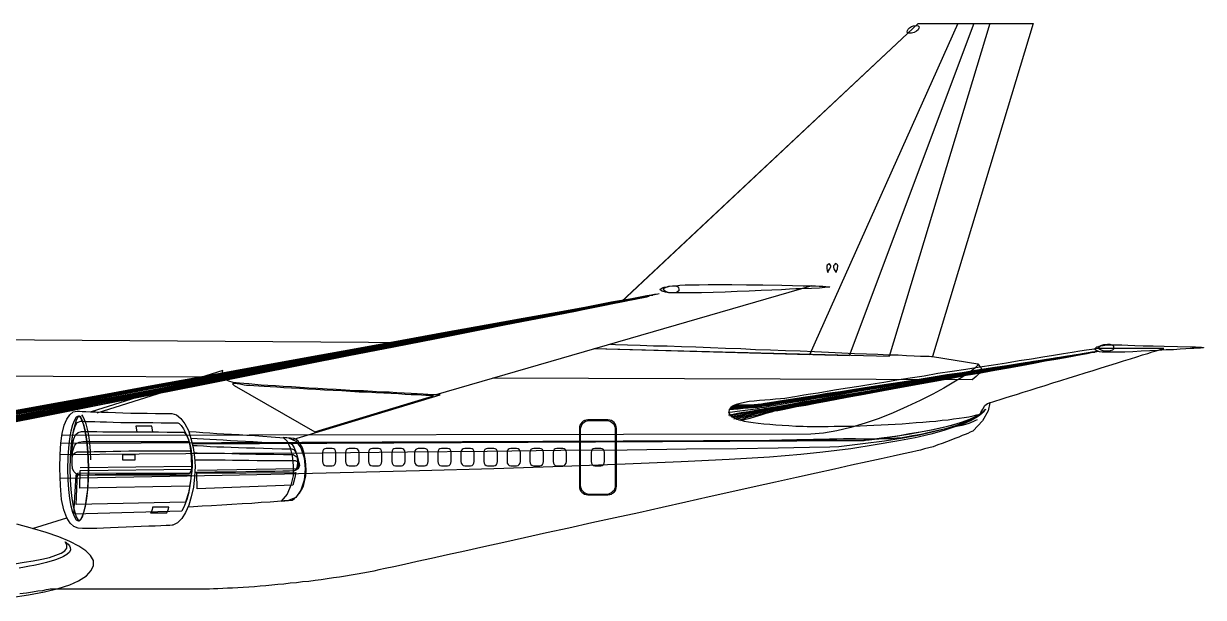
# Model space of a CAD drawing. Extents: x 526 to 2267, y -112 to 246.
# Drawn here: x 2154.4 to 2267, y 2.5 to 57.2 of the extents above; entities that cross this region are included whole.
import ezdxf

# ---------------------------------------------------------------- set-up
doc = ezdxf.new("R2010")
doc.units = 0
doc.header["$MEASUREMENT"] = 0
doc.layers.get('0').update_dxf_attribs({"linetype": 'CONTINUOUS'})

msp = doc.modelspace()

# ---------------------------------------------------------------- linework, layer by layer
for p, q in [((2229.67, 32.17), (2193.77, 21.8)), ((2155.27, 9.04), (2158.55, 10.06))]:
    msp.add_line(p, q)
at = {"linetype": 'Continuous'}
for points in [[(2243.62, 57.19), (2229.44, 25.59), (2208.87, 26.16)], [(2245.14, 57.19), (2233.25, 25.51), (2208.88, 26.16)], [(2211.51, 30.66), (2239.81, 57.19), (2246.67, 57.19), (2237.06, 25.43), (2208.89, 26.17)], [(2211.47, 30.65), (2239.81, 57.19)], [(2211.51, 30.66), (2239.81, 57.19), (2245.14, 57.19)], [(2211.51, 30.66), (2239.81, 57.19), (2243.62, 57.19)], [(2239.63, 57.02), (2239.81, 56.99), (2239.91, 56.89), (2239.88, 56.76), (2239.81, 56.61), (2239.66, 56.48), (2239.43, 56.36), (2239.17, 56.28), (2238.89, 56.28), (2238.79, 56.33), (2238.77, 56.41), (2238.79, 56.53), (2238.87, 56.66), (2239, 56.79), (2239.17, 56.92), (2239.38, 56.99), (2239.63, 57.02)], [(2239.81, 57.19), (2250.79, 57.19), (2241.18, 25.43), (2245.53, 24.75), (2245.75, 24.42)], [(2231.19, 33.46), (2231.22, 33.49), (2231.27, 33.61), (2231.37, 33.77), (2231.5, 34), (2231.5, 34.1), (2231.42, 34.2), (2231.35, 34.27), (2231.32, 34.3), (2231.3, 34.27), (2231.22, 34.22), (2231.12, 34.15), (2231.09, 34.07), (2231.09, 33.97), (2231.09, 33.84), (2231.12, 33.66), (2231.19, 33.46)], [(2231.98, 33.44), (2232.01, 33.49), (2232.03, 33.59), (2232.11, 33.79), (2232.16, 34.1), (2232.13, 34.17), (2232.06, 34.25), (2231.98, 34.27), (2231.93, 34.3), (2231.91, 34.27), (2231.83, 34.2), (2231.75, 34.1), (2231.73, 34.02), (2231.73, 33.92), (2231.78, 33.79), (2231.86, 33.64), (2231.98, 33.44)], [(2215.62, 32.04), (2215.75, 32.06), (2215.9, 32.09), (2216.1, 32.14), (2216.36, 32.17), (2216.66, 32.19), (2217.07, 32.24), (2217.57, 32.27), (2218.18, 32.29), (2218.92, 32.29), (2219.79, 32.32), (2220.83, 32.32), (2222.02, 32.32), (2223.42, 32.29), (2224.99, 32.27), (2226.8, 32.24), (2228.83, 32.19), (2228.91, 32.19), (2229.09, 32.19), (2229.34, 32.19), (2229.67, 32.17), (2230.03, 32.17), (2230.38, 32.14), (2230.71, 32.14), (2231.02, 32.11), (2231.25, 32.09), (2231.37, 32.09), (2231.4, 32.06), (2231.25, 32.04), (2230.92, 32.01), (2230.41, 31.96), (2229.64, 31.94), (2228.65, 31.91), (2228.53, 31.91), (2228.15, 31.89), (2227.54, 31.86), (2226.77, 31.81), (2225.86, 31.78), (2224.82, 31.73), (2223.7, 31.68), (2222.56, 31.63), (2221.39, 31.58), (2220.24, 31.56), (2219.15, 31.53), (2218.16, 31.51), (2217.27, 31.51), (2216.53, 31.51), (2216, 31.53), (2215.69, 31.58), (2215.39, 31.68), (2215.24, 31.76), (2215.21, 31.86), (2215.26, 31.91), (2215.36, 31.96), (2215.49, 32.01), (2215.57, 32.04), (2215.62, 32.04)], [(2216.38, 32.19), (2216.63, 32.19), (2216.84, 32.11), (2216.94, 31.99), (2216.99, 31.86), (2216.97, 31.71), (2216.84, 31.61), (2216.66, 31.53), (2216.38, 31.51), (2215.97, 31.56), (2215.69, 31.63), (2215.54, 31.76), (2215.52, 31.86), (2215.59, 31.96), (2215.77, 32.06), (2216.02, 32.14), (2216.38, 32.19)], [(2214.2, 31.23), (2213.89, 31.17), (2213.03, 31), (2211.6, 30.74), (2209.67, 30.39), (2207.31, 29.93), (2204.49, 29.42), (2201.31, 28.81), (2197.78, 28.15), (2193.92, 27.44), (2189.8, 26.68), (2185.46, 25.87), (2180.91, 25), (2176.21, 24.11), (2171.38, 23.22), (2166.48, 22.31), (2161.55, 21.37), (2156.59, 20.45), (2151.69, 19.54)], [(2214.2, 31.23), (2213.89, 31.17), (2213.03, 31), (2211.6, 30.74), (2209.67, 30.36), (2207.31, 29.93), (2204.51, 29.4), (2201.31, 28.79), (2197.78, 28.13), (2193.94, 27.39), (2189.83, 26.63), (2185.48, 25.79), (2180.93, 24.95), (2176.23, 24.06), (2171.4, 23.15), (2166.5, 22.21), (2161.57, 21.27), (2156.62, 20.35), (2151.71, 19.41)], [(2151.76, 19.61), (2156.67, 20.53), (2161.62, 21.47), (2166.58, 22.38), (2171.48, 23.3), (2176.31, 24.19), (2181.01, 25.08), (2185.58, 25.92), (2189.93, 26.73), (2194.05, 27.49), (2197.91, 28.23), (2201.44, 28.89), (2204.64, 29.47), (2207.44, 29.98), (2209.82, 30.44), (2211.76, 30.79), (2213.18, 31.05), (2214.04, 31.23), (2214.35, 31.28)], [(2151.76, 19.36), (2156.67, 20.3), (2161.6, 21.24), (2166.53, 22.18), (2171.43, 23.1), (2176.23, 24.01), (2180.93, 24.92), (2185.46, 25.76), (2189.8, 26.6), (2193.92, 27.39), (2197.76, 28.1), (2201.29, 28.79), (2204.46, 29.4), (2207.26, 29.93), (2209.65, 30.36), (2211.55, 30.74), (2212.98, 31), (2213.84, 31.17), (2214.14, 31.23)], [(2151.81, 19.28), (2156.72, 20.22), (2161.65, 21.16), (2166.58, 22.1), (2171.46, 23.04), (2176.26, 23.96), (2180.96, 24.87), (2185.48, 25.74), (2189.8, 26.55), (2193.92, 27.34), (2197.76, 28.08), (2201.29, 28.74), (2204.46, 29.35), (2207.26, 29.88), (2209.62, 30.34), (2211.53, 30.72), (2212.95, 30.97), (2213.81, 31.15), (2214.12, 31.2)], [(2151.84, 19.69), (2156.77, 20.61), (2161.72, 21.52), (2166.68, 22.46), (2171.58, 23.35), (2176.41, 24.26), (2181.14, 25.13), (2185.69, 25.97), (2190.06, 26.78), (2194.17, 27.54), (2198.03, 28.25), (2201.59, 28.91), (2204.77, 29.5), (2207.59, 30.03), (2209.98, 30.46), (2211.91, 30.82), (2213.31, 31.07), (2214.2, 31.25), (2214.5, 31.3)], [(2151.84, 19.23), (2156.74, 20.17), (2161.67, 21.11), (2166.58, 22.08), (2171.46, 23.02), (2176.26, 23.93), (2180.93, 24.82), (2185.46, 25.71), (2189.8, 26.53), (2193.89, 27.31), (2197.73, 28.05), (2201.24, 28.74), (2204.41, 29.35), (2207.21, 29.88), (2209.57, 30.34), (2211.48, 30.69), (2212.9, 30.97), (2213.76, 31.15), (2214.07, 31.2)], [(2151.86, 19.16), (2156.74, 20.1), (2161.65, 21.06), (2166.58, 22), (2171.46, 22.94), (2176.23, 23.88), (2180.91, 24.77), (2185.43, 25.66), (2189.75, 26.5), (2193.87, 27.29), (2197.68, 28.02), (2201.21, 28.71), (2204.36, 29.32), (2207.16, 29.85), (2209.52, 30.31), (2211.43, 30.67), (2212.85, 30.95), (2213.71, 31.12), (2214.02, 31.17)], [(2151.89, 19.79), (2156.82, 20.71), (2161.8, 21.62), (2166.75, 22.54), (2171.68, 23.43), (2176.51, 24.34), (2181.24, 25.2), (2185.81, 26.04), (2190.18, 26.86), (2194.3, 27.62), (2198.16, 28.33), (2201.72, 28.96), (2204.92, 29.55), (2207.74, 30.08), (2210.13, 30.51), (2212.04, 30.87), (2213.46, 31.12), (2214.35, 31.3), (2214.65, 31.35)], [(2151.97, 19.87), (2156.92, 20.76), (2161.88, 21.67), (2166.86, 22.59), (2171.79, 23.5), (2176.61, 24.39), (2181.34, 25.26), (2185.91, 26.09), (2190.28, 26.88), (2194.43, 27.64), (2198.29, 28.36), (2201.85, 29.01), (2205.05, 29.6), (2207.87, 30.11), (2210.26, 30.54), (2212.19, 30.9), (2213.61, 31.15), (2214.5, 31.33), (2214.81, 31.38)], [(2151.97, 19.08), (2156.84, 20.05), (2161.75, 20.99), (2166.65, 21.95), (2171.51, 22.89), (2176.31, 23.83), (2180.96, 24.72), (2185.48, 25.61), (2189.78, 26.45), (2193.87, 27.24), (2197.68, 27.97), (2201.19, 28.66), (2204.36, 29.27), (2207.13, 29.83), (2209.49, 30.29), (2211.4, 30.64), (2212.8, 30.92), (2213.66, 31.1), (2213.97, 31.15)], [(2152.04, 19.94), (2157, 20.86), (2161.98, 21.77), (2166.96, 22.66), (2171.89, 23.58), (2176.74, 24.47), (2181.47, 25.33), (2186.04, 26.17), (2190.41, 26.96), (2194.55, 27.72), (2198.44, 28.43), (2202, 29.07), (2205.2, 29.65), (2208.02, 30.16), (2210.41, 30.59), (2212.34, 30.95), (2213.76, 31.2), (2214.65, 31.38), (2214.96, 31.43)], [(2152.04, 19), (2156.9, 19.97), (2161.8, 20.91), (2166.68, 21.88), (2171.53, 22.84), (2176.31, 23.76), (2180.96, 24.67), (2185.46, 25.56), (2189.78, 26.4), (2193.84, 27.19), (2197.65, 27.95), (2201.16, 28.63), (2204.31, 29.24), (2207.11, 29.78), (2209.44, 30.26), (2211.35, 30.62), (2212.75, 30.9), (2213.61, 31.07), (2213.92, 31.12)], [(2152.09, 18.93), (2156.95, 19.89), (2161.85, 20.86), (2166.73, 21.82), (2171.58, 22.76), (2176.33, 23.73), (2180.98, 24.65), (2185.48, 25.53), (2189.78, 26.37), (2193.84, 27.16), (2197.65, 27.92), (2201.13, 28.61), (2204.29, 29.24), (2207.06, 29.78), (2209.42, 30.23), (2211.3, 30.62), (2212.7, 30.9), (2213.56, 31.07), (2213.87, 31.12)], [(2152.12, 20.02), (2157.07, 20.94), (2162.05, 21.82), (2167.03, 22.74), (2171.99, 23.63), (2176.84, 24.52), (2181.57, 25.38), (2186.17, 26.2), (2190.54, 27.01), (2194.68, 27.75), (2198.57, 28.46), (2202.13, 29.09), (2205.35, 29.68), (2208.17, 30.18), (2210.56, 30.64), (2212.49, 30.97), (2213.92, 31.25), (2214.81, 31.4), (2215.11, 31.45)], [(2091.64, 27.49), (2191.91, 26.79)], [(2091.64, 27.49), (2191.91, 26.79)], [(2091.64, 27.49), (2191.91, 26.79)], [(2210.44, 26.61), (2210.94, 26.6), (2212.09, 26.55), (2213.28, 26.53), (2214.55, 26.47), (2215.87, 26.45), (2217.22, 26.4), (2218.59, 26.35), (2220.01, 26.3), (2221.44, 26.25), (2222.89, 26.2), (2224.31, 26.12), (2225.73, 26.07), (2227.15, 26.02), (2228.55, 25.97), (2229.92, 25.92), (2231.25, 25.87), (2232.52, 25.79), (2233.74, 25.74), (2234.9, 25.71), (2235.97, 25.66), (2236.99, 25.61), (2237.9, 25.59), (2238.72, 25.53), (2239.43, 25.51), (2240.04, 25.48), (2240.52, 25.46), (2240.88, 25.46), (2241.1, 25.43), (2241.18, 25.43), (2245.53, 24.75), (2245.48, 24.59), (2245.2, 24.31), (2244.74, 23.96), (2244.08, 23.5), (2243.24, 22.99), (2242.27, 22.43), (2241.21, 21.85), (2240.01, 21.24), (2238.77, 20.66), (2237.45, 20.07), (2236.1, 19.54), (2234.75, 19.08), (2233.38, 18.67), (2232.06, 18.34), (2230.79, 18.14), (2229.59, 18.04), (2158.09, 17.91)], [(2210.44, 26.61), (2210.94, 26.6), (2212.09, 26.55), (2213.28, 26.53), (2214.55, 26.47), (2215.87, 26.45), (2217.22, 26.4), (2218.59, 26.35), (2220.01, 26.3), (2221.44, 26.25), (2222.89, 26.2), (2224.31, 26.12), (2225.73, 26.07), (2227.15, 26.02), (2228.55, 25.97), (2229.92, 25.92), (2231.25, 25.87), (2232.52, 25.79), (2233.74, 25.74), (2234.9, 25.71), (2235.97, 25.66), (2236.99, 25.61), (2237.9, 25.59), (2238.72, 25.53), (2239.43, 25.51), (2240.04, 25.48), (2240.52, 25.46), (2240.88, 25.46), (2241.1, 25.43), (2241.18, 25.43), (2245.53, 24.75), (2245.65, 24.57), (2245.78, 24.44), (2245.83, 24.29), (2245.86, 24.16), (2245.78, 24.01), (2245.63, 23.81), (2245.35, 23.53), (2244.97, 23.2), (2199.19, 23.37)], [(2221.74, 20.17), (2221.77, 20), (2221.87, 19.84), (2222.02, 19.72), (2222.25, 19.59), (2222.5, 19.46), (2222.83, 19.39), (2223.22, 19.28), (2223.62, 19.21), (2224.08, 19.13), (2224.56, 19.08), (2225.1, 19.03), (2225.66, 18.98), (2226.24, 18.93), (2226.85, 18.88), (2227.48, 18.85), (2228.15, 18.8), (2228.48, 18.78), (2228.83, 18.78), (2229.24, 18.75), (2229.7, 18.75), (2230.18, 18.75), (2230.69, 18.75), (2231.22, 18.75), (2231.8, 18.78), (2232.39, 18.78), (2233, 18.8), (2233.63, 18.8), (2234.27, 18.83), (2234.93, 18.85), (2235.59, 18.88), (2236.28, 18.93), (2236.96, 18.95), (2237.62, 19), (2238.31, 19.03), (2238.97, 19.08), (2239.63, 19.13), (2240.27, 19.18), (2240.9, 19.23), (2241.51, 19.28), (2242.1, 19.36), (2242.68, 19.41), (2243.21, 19.49), (2243.72, 19.56), (2244.2, 19.61), (2244.66, 19.69), (2245.07, 19.77), (2245.42, 19.87), (2245.75, 19.94), (2245.81, 20.1), (2245.98, 20.43), (2246.19, 20.76), (2246.44, 20.96), (2246.52, 20.99), (2246.69, 21.04), (2246.95, 21.11), (2247.25, 21.21), (2247.66, 21.34), (2248.12, 21.49), (2248.65, 21.65), (2249.21, 21.82), (2249.85, 22.03), (2250.51, 22.23), (2251.19, 22.46), (2251.93, 22.69), (2252.67, 22.92), (2253.43, 23.15), (2254.22, 23.4), (2254.98, 23.63), (2255.77, 23.88), (2256.53, 24.11), (2257.29, 24.37), (2258.03, 24.59), (2258.74, 24.82), (2259.43, 25.03), (2260.09, 25.23), (2260.7, 25.41), (2261.23, 25.59), (2261.74, 25.74), (2262.17, 25.89), (2262.55, 25.99), (2262.86, 26.09), (2263.08, 26.17), (2263.21, 26.2), (2263.26, 26.22), (2257.09, 26.22), (2257.01, 26.22), (2256.78, 26.17), (2256.4, 26.12), (2255.89, 26.04), (2255.26, 25.94), (2254.52, 25.81), (2253.68, 25.69), (2252.74, 25.53), (2251.73, 25.38), (2250.63, 25.2), (2249.46, 25.03), (2248.24, 24.82), (2247, 24.62), (2245.7, 24.42), (2244.38, 24.21), (2243.06, 24.01), (2241.71, 23.81), (2240.39, 23.58), (2239.07, 23.37), (2237.78, 23.17), (2236.53, 22.97), (2235.31, 22.76), (2234.17, 22.59), (2233.07, 22.41), (2232.03, 22.26), (2231.12, 22.1), (2230.28, 21.95), (2229.54, 21.85), (2228.91, 21.75), (2228.4, 21.65), (2228.04, 21.6), (2227.82, 21.55), (2227.48, 21.49), (2227.1, 21.44), (2226.67, 21.39), (2226.19, 21.37), (2225.71, 21.32), (2225.2, 21.29), (2224.69, 21.24), (2224.18, 21.19), (2223.7, 21.14), (2223.24, 21.06), (2222.83, 20.96), (2222.45, 20.86), (2222.17, 20.73), (2221.95, 20.58), (2221.79, 20.4), (2221.74, 20.17)], [(2221.92, 20.5), (2222.02, 20.5), (2222.3, 20.53), (2222.71, 20.53), (2223.19, 20.55), (2223.67, 20.58), (2224.13, 20.63), (2224.51, 20.66), (2224.77, 20.68), (2224.89, 20.71), (2225.2, 20.76), (2225.66, 20.83), (2226.27, 20.94), (2227, 21.06), (2227.87, 21.19), (2228.86, 21.37), (2229.95, 21.55), (2231.12, 21.72), (2232.39, 21.95), (2233.71, 22.16), (2235.08, 22.38), (2236.51, 22.61), (2237.98, 22.84), (2239.45, 23.1), (2240.95, 23.35), (2242.45, 23.58), (2243.93, 23.83), (2245.37, 24.06), (2246.8, 24.29), (2248.17, 24.52), (2249.49, 24.72), (2250.71, 24.92), (2251.88, 25.1), (2252.95, 25.28), (2253.91, 25.43), (2254.75, 25.59), (2255.46, 25.69), (2256.05, 25.79), (2256.48, 25.87), (2256.73, 25.89), (2256.83, 25.92)], [(2222.02, 20.63), (2222.12, 20.63), (2222.4, 20.63), (2222.81, 20.66), (2223.27, 20.66), (2223.75, 20.68), (2224.21, 20.71), (2224.59, 20.73), (2224.82, 20.76), (2224.94, 20.78), (2225.25, 20.83), (2225.71, 20.91), (2226.32, 21.01), (2227.05, 21.11), (2227.92, 21.27), (2228.91, 21.42), (2230, 21.6), (2231.17, 21.8), (2232.44, 22), (2233.76, 22.21), (2235.16, 22.43), (2236.58, 22.66), (2238.03, 22.89), (2239.53, 23.15), (2241.03, 23.37), (2242.5, 23.63), (2243.98, 23.86), (2245.45, 24.09), (2246.87, 24.31), (2248.24, 24.54), (2249.54, 24.75), (2250.79, 24.95), (2251.95, 25.15), (2253.02, 25.31), (2253.99, 25.46), (2254.83, 25.61), (2255.54, 25.71), (2256.12, 25.81), (2256.55, 25.89), (2256.81, 25.92), (2256.91, 25.94)], [(2222.15, 20.73), (2222.25, 20.73), (2222.5, 20.73), (2222.86, 20.73), (2223.32, 20.76), (2223.75, 20.76), (2224.18, 20.78), (2224.54, 20.81), (2224.77, 20.83), (2224.89, 20.86), (2225.2, 20.91), (2225.66, 20.99), (2226.27, 21.06), (2227.03, 21.19), (2227.89, 21.34), (2228.88, 21.49), (2229.97, 21.67), (2231.17, 21.85), (2232.41, 22.05), (2233.76, 22.26), (2235.13, 22.49), (2236.58, 22.71), (2238.03, 22.94), (2239.53, 23.17), (2241.03, 23.43), (2242.53, 23.65), (2244, 23.88), (2245.48, 24.11), (2246.9, 24.34), (2248.27, 24.57), (2249.59, 24.77), (2250.84, 24.98), (2251.98, 25.15), (2253.07, 25.33), (2254.04, 25.48), (2254.88, 25.61), (2255.59, 25.71), (2256.17, 25.81), (2256.6, 25.89), (2256.86, 25.92), (2256.96, 25.94)], [(2222.3, 20.83), (2222.38, 20.83), (2222.63, 20.83), (2222.96, 20.83), (2223.37, 20.83), (2223.77, 20.83), (2224.18, 20.86), (2224.51, 20.88), (2224.74, 20.91), (2224.87, 20.94), (2225.17, 20.99), (2225.63, 21.06), (2226.24, 21.14), (2227, 21.27), (2227.87, 21.39), (2228.86, 21.57), (2229.95, 21.72), (2231.14, 21.93), (2232.41, 22.1), (2233.74, 22.33), (2235.13, 22.54), (2236.58, 22.76), (2238.06, 22.99), (2239.53, 23.22), (2241.05, 23.48), (2242.55, 23.71), (2244.03, 23.93), (2245.5, 24.16), (2246.92, 24.39), (2248.3, 24.59), (2249.62, 24.8), (2250.89, 25), (2252.06, 25.18), (2253.12, 25.36), (2254.09, 25.51), (2254.95, 25.64), (2255.66, 25.76), (2256.25, 25.84), (2256.68, 25.92), (2256.93, 25.94), (2257.04, 25.97)], [(2257.16, 26.42), (2257.27, 26.45), (2257.37, 26.5), (2257.49, 26.5), (2257.65, 26.53), (2257.85, 26.55), (2258.08, 26.55), (2258.38, 26.55), (2258.79, 26.55), (2259.25, 26.55), (2259.83, 26.53), (2260.49, 26.5), (2261.31, 26.47), (2262.25, 26.45), (2263.31, 26.42), (2264.56, 26.4), (2265.96, 26.35), (2266.06, 26.35), (2266.29, 26.35), (2266.59, 26.32), (2266.87, 26.32), (2267.05, 26.3), (2267.05, 26.27), (2266.77, 26.25), (2266.13, 26.22), (2266.03, 26.22), (2265.78, 26.2), (2265.37, 26.17), (2264.84, 26.14), (2264.2, 26.09), (2263.49, 26.07), (2262.7, 26.02), (2261.92, 25.97), (2261.1, 25.94), (2260.31, 25.89), (2259.55, 25.87), (2258.87, 25.84), (2258.23, 25.84), (2257.75, 25.84), (2257.37, 25.87), (2257.14, 25.89), (2256.86, 25.99), (2256.71, 26.09), (2256.71, 26.2), (2256.78, 26.27), (2256.88, 26.35), (2257.01, 26.37), (2257.11, 26.42), (2257.16, 26.42)], [(2257.88, 26.63), (2258.13, 26.63), (2258.33, 26.55), (2258.46, 26.42), (2258.48, 26.3), (2258.46, 26.14), (2258.36, 26.04), (2258.15, 25.97), (2257.88, 25.94), (2257.47, 25.99), (2257.21, 26.07), (2257.06, 26.17), (2257.04, 26.27), (2257.11, 26.37), (2257.27, 26.5), (2257.54, 26.58), (2257.88, 26.63)], [(2256.76, 25.89), (2256.66, 25.87), (2256.4, 25.84), (2255.97, 25.76), (2255.38, 25.66), (2254.67, 25.53), (2253.83, 25.41), (2252.87, 25.23), (2251.8, 25.05), (2250.66, 24.87), (2249.41, 24.67), (2248.09, 24.44), (2246.72, 24.21), (2245.3, 23.98), (2243.85, 23.73), (2242.38, 23.48), (2240.9, 23.25), (2239.4, 22.99), (2237.93, 22.74), (2236.45, 22.49), (2235.03, 22.26), (2233.66, 22.03), (2232.34, 21.8), (2231.07, 21.6), (2229.9, 21.39), (2228.81, 21.21), (2227.82, 21.04), (2226.95, 20.88), (2226.21, 20.76), (2225.6, 20.66), (2225.15, 20.58), (2224.84, 20.53), (2224.72, 20.5), (2224.46, 20.45), (2224.08, 20.4), (2223.57, 20.33), (2223.04, 20.25), (2222.53, 20.2), (2222.1, 20.12), (2221.79, 20.1), (2221.67, 20.07)], [(2221.72, 19.87), (2221.84, 19.89), (2222.15, 19.94), (2222.58, 20.02), (2223.11, 20.12), (2223.67, 20.2), (2224.18, 20.3), (2224.59, 20.38), (2224.84, 20.43), (2224.97, 20.45), (2225.27, 20.5), (2225.73, 20.58), (2226.34, 20.68), (2227.08, 20.81), (2227.94, 20.96), (2228.91, 21.14), (2230, 21.32), (2231.17, 21.52), (2232.41, 21.72), (2233.74, 21.95), (2235.11, 22.18), (2236.53, 22.43), (2237.98, 22.69), (2239.45, 22.94), (2240.95, 23.2), (2242.43, 23.45), (2243.9, 23.71), (2245.35, 23.93), (2246.75, 24.19), (2248.12, 24.42), (2249.41, 24.65), (2250.66, 24.85), (2251.8, 25.05), (2252.87, 25.23), (2253.83, 25.38), (2254.67, 25.53), (2255.38, 25.66), (2255.94, 25.76), (2256.38, 25.84), (2256.63, 25.87), (2256.73, 25.89)], [(2256.76, 25.89), (2256.66, 25.87), (2256.4, 25.84), (2255.97, 25.76), (2255.38, 25.66), (2254.67, 25.56), (2253.83, 25.41), (2252.87, 25.26), (2251.8, 25.08), (2250.66, 24.9), (2249.41, 24.7), (2248.09, 24.47), (2246.72, 24.24), (2245.3, 24.01), (2243.85, 23.78), (2242.38, 23.53), (2240.88, 23.3), (2239.4, 23.04), (2237.9, 22.79), (2236.45, 22.56), (2235.03, 22.33), (2233.63, 22.1), (2232.31, 21.88), (2231.07, 21.67), (2229.87, 21.49), (2228.81, 21.32), (2227.82, 21.14), (2226.93, 21.01), (2226.19, 20.88), (2225.58, 20.78), (2225.12, 20.71), (2224.82, 20.66), (2224.69, 20.63), (2224.46, 20.58), (2224.08, 20.55), (2223.6, 20.5), (2223.11, 20.48), (2222.63, 20.43), (2222.2, 20.4), (2221.92, 20.38), (2221.82, 20.38)], [(2221.84, 19.79), (2221.97, 19.82), (2222.28, 19.87), (2222.71, 19.97), (2223.24, 20.07), (2223.8, 20.17), (2224.31, 20.27), (2224.74, 20.35), (2224.99, 20.4), (2225.12, 20.43), (2225.43, 20.48), (2225.88, 20.55), (2226.47, 20.66), (2227.21, 20.81), (2228.07, 20.94), (2229.06, 21.11), (2230.13, 21.29), (2231.3, 21.49), (2232.54, 21.72), (2233.84, 21.95), (2235.21, 22.18), (2236.63, 22.43), (2238.08, 22.69), (2239.53, 22.92), (2241.03, 23.2), (2242.5, 23.45), (2243.95, 23.68), (2245.4, 23.93), (2246.8, 24.19), (2248.14, 24.42), (2249.46, 24.65), (2250.68, 24.85), (2251.83, 25.05), (2252.89, 25.23), (2253.83, 25.38), (2254.67, 25.53), (2255.38, 25.66), (2255.97, 25.76), (2256.38, 25.84), (2256.63, 25.87), (2256.73, 25.89)], [(2221.97, 19.69), (2222.1, 19.72), (2222.4, 19.79), (2222.86, 19.87), (2223.39, 20), (2223.95, 20.12), (2224.46, 20.22), (2224.87, 20.33), (2225.15, 20.38), (2225.27, 20.4), (2225.58, 20.45), (2226.01, 20.53), (2226.62, 20.63), (2227.36, 20.78), (2228.22, 20.94), (2229.19, 21.09), (2230.25, 21.29), (2231.42, 21.49), (2232.64, 21.7), (2233.96, 21.93), (2235.31, 22.16), (2236.73, 22.41), (2238.16, 22.66), (2239.63, 22.92), (2241.1, 23.17), (2242.55, 23.43), (2244.03, 23.68), (2245.45, 23.93), (2246.85, 24.16), (2248.19, 24.42), (2249.49, 24.62), (2250.71, 24.85), (2251.85, 25.05), (2252.89, 25.23), (2253.86, 25.38), (2254.67, 25.53), (2255.38, 25.66), (2255.97, 25.76), (2256.38, 25.84), (2256.63, 25.87), (2256.73, 25.89)], [(2222.1, 19.61), (2222.22, 19.64), (2222.53, 19.72), (2222.99, 19.82), (2223.52, 19.97), (2224.08, 20.1), (2224.59, 20.22), (2225.02, 20.33), (2225.27, 20.38), (2225.4, 20.4), (2225.71, 20.45), (2226.16, 20.53), (2226.75, 20.63), (2227.48, 20.76), (2228.32, 20.91), (2229.29, 21.09), (2230.36, 21.27), (2231.52, 21.47), (2232.74, 21.7), (2234.07, 21.93), (2235.41, 22.16), (2236.81, 22.41), (2238.23, 22.66), (2239.68, 22.92), (2241.16, 23.17), (2242.6, 23.43), (2244.05, 23.68), (2245.48, 23.93), (2246.87, 24.16), (2248.22, 24.39), (2249.52, 24.62), (2250.71, 24.85), (2251.85, 25.05), (2252.89, 25.23), (2253.83, 25.38), (2254.67, 25.53), (2255.38, 25.66), (2255.94, 25.76), (2256.35, 25.84), (2256.6, 25.87), (2256.71, 25.89)], [(2222.22, 19.51), (2222.35, 19.54), (2222.66, 19.64), (2223.11, 19.74), (2223.65, 19.89), (2224.21, 20.05), (2224.74, 20.17), (2225.15, 20.27), (2225.43, 20.35), (2225.55, 20.38), (2225.86, 20.43), (2226.29, 20.5), (2226.9, 20.63), (2227.61, 20.76), (2228.48, 20.91), (2229.44, 21.06), (2230.51, 21.27), (2231.65, 21.47), (2232.87, 21.67), (2234.17, 21.9), (2235.51, 22.16), (2236.91, 22.38), (2238.33, 22.64), (2239.78, 22.89), (2241.23, 23.17), (2242.68, 23.43), (2244.13, 23.68), (2245.55, 23.91), (2246.92, 24.16), (2248.27, 24.39), (2249.54, 24.62), (2250.76, 24.85), (2251.88, 25.05), (2252.92, 25.23), (2253.86, 25.38), (2254.67, 25.53), (2255.38, 25.66), (2255.94, 25.76), (2256.35, 25.84), (2256.63, 25.87), (2256.71, 25.89)], [(2222.45, 19.46), (2222.58, 19.49), (2222.89, 19.59), (2223.34, 19.69), (2223.88, 19.84), (2224.41, 20), (2224.92, 20.12), (2225.35, 20.22), (2225.6, 20.3), (2225.73, 20.33), (2226.04, 20.38), (2226.49, 20.48), (2227.1, 20.58), (2227.82, 20.71), (2228.68, 20.88), (2229.62, 21.04), (2230.69, 21.24), (2231.83, 21.44), (2233.05, 21.67), (2234.35, 21.9), (2235.69, 22.13), (2237.06, 22.38), (2238.49, 22.64), (2239.91, 22.89), (2241.36, 23.15), (2242.81, 23.4), (2244.23, 23.65), (2245.63, 23.91), (2247, 24.16), (2248.32, 24.39), (2249.59, 24.62), (2250.81, 24.85), (2251.93, 25.03), (2252.95, 25.23), (2253.89, 25.38), (2254.7, 25.53), (2255.38, 25.66), (2255.94, 25.76), (2256.35, 25.84), (2256.63, 25.87), (2256.71, 25.89)], [(2222.68, 19.39), (2222.81, 19.41), (2223.11, 19.51), (2223.55, 19.64), (2224.08, 19.79), (2224.61, 19.92), (2225.12, 20.07), (2225.53, 20.17), (2225.78, 20.25), (2225.93, 20.27), (2226.24, 20.35), (2226.7, 20.43), (2227.31, 20.55), (2228.02, 20.68), (2228.88, 20.83), (2229.85, 21.01), (2230.89, 21.21), (2232.03, 21.42), (2233.25, 21.65), (2234.52, 21.88), (2235.84, 22.1), (2237.22, 22.36), (2238.61, 22.61), (2240.04, 22.87), (2241.49, 23.15), (2242.91, 23.4), (2244.33, 23.65), (2245.73, 23.91), (2247.08, 24.14), (2248.4, 24.37), (2249.64, 24.59), (2250.84, 24.82), (2251.95, 25.03), (2252.97, 25.2), (2253.89, 25.36), (2254.7, 25.51), (2255.38, 25.64), (2255.94, 25.74), (2256.35, 25.81), (2256.6, 25.84), (2256.68, 25.87)], [(2222.91, 19.33), (2223.04, 19.36), (2223.34, 19.46), (2223.77, 19.56), (2224.28, 19.72), (2224.82, 19.87), (2225.32, 20.02), (2225.71, 20.12), (2225.96, 20.2), (2226.11, 20.25), (2226.44, 20.3), (2226.9, 20.4), (2227.51, 20.5), (2228.22, 20.66), (2229.09, 20.81), (2230.03, 20.99), (2231.07, 21.19), (2232.21, 21.39), (2233.41, 21.62), (2234.68, 21.85), (2236, 22.1), (2237.37, 22.36), (2238.77, 22.61), (2240.16, 22.87), (2241.59, 23.12), (2243.01, 23.37), (2244.41, 23.65), (2245.81, 23.88), (2247.15, 24.14), (2248.45, 24.37), (2249.69, 24.59), (2250.86, 24.82), (2251.95, 25.03), (2252.97, 25.2), (2253.89, 25.36), (2254.7, 25.51), (2255.36, 25.64), (2255.92, 25.74), (2256.33, 25.81), (2256.58, 25.84), (2256.66, 25.87)], [(2174.99, 23.46), (2033.15, 23.98)], [(2180.07, 17.53), (2180.07, 17.53), (2180.12, 17.53), (2194.2, 21.77), (2194.15, 21.77), (2193.99, 21.77), (2193.77, 21.8), (2193.44, 21.8), (2193.03, 21.82), (2192.57, 21.85), (2192.01, 21.88), (2191.43, 21.9), (2190.77, 21.95), (2190.06, 21.98), (2189.32, 22.03), (2188.53, 22.05), (2187.72, 22.1), (2186.88, 22.16), (2186.02, 22.18), (2185.15, 22.23), (2184.26, 22.28), (2183.4, 22.33), (2182.51, 22.38), (2181.67, 22.43), (2180.83, 22.49), (2179.99, 22.54), (2179.21, 22.59), (2178.47, 22.64), (2177.76, 22.69), (2177.1, 22.71), (2176.49, 22.76), (2175.93, 22.82), (2175.45, 22.87), (2175.04, 22.89), (2174.71, 22.94), (2174.45, 22.97), (2174.02, 23.1), (2173.72, 23.25), (2173.54, 23.43), (2173.44, 23.63), (2173.39, 23.81), (2173.41, 23.96), (2173.44, 24.06), (2173.44, 24.11), (2160.89, 20.17)], [(2172.93, 23.65), (2161.42, 20.05)], [(2174.53, 22.69), (2182.23, 18.27), (2193.56, 21.7), (2193.51, 21.7), (2193.36, 21.7), (2193.13, 21.72), (2192.83, 21.72), (2192.42, 21.75), (2191.96, 21.77), (2191.43, 21.8), (2190.84, 21.82), (2190.21, 21.88), (2189.52, 21.9), (2188.81, 21.95), (2188.05, 21.98), (2187.26, 22.03), (2186.45, 22.05), (2185.63, 22.1), (2184.82, 22.16), (2183.98, 22.21), (2183.14, 22.23), (2182.33, 22.28), (2181.52, 22.33), (2180.76, 22.38), (2179.99, 22.41), (2179.28, 22.46), (2178.6, 22.51), (2177.96, 22.54), (2177.38, 22.59), (2176.87, 22.61), (2176.41, 22.64), (2176.03, 22.66), (2175.72, 22.69), (2175.5, 22.71), (2175.37, 22.74), (2175.06, 22.79), (2174.81, 22.84), (2174.61, 22.87), (2174.48, 22.87), (2174.4, 22.84), (2174.38, 22.82), (2174.43, 22.76), (2174.53, 22.69)], [(2246.65, 21.02), (2246.49, 20.27), (2245.96, 19.31), (2245.07, 18.34), (2245.04, 18.32), (2244.94, 18.29), (2244.79, 18.22), (2244.56, 18.11), (2244.31, 18.01), (2244.03, 17.89), (2243.7, 17.76), (2243.32, 17.61), (2242.93, 17.45), (2242.53, 17.3), (2242.12, 17.15), (2241.69, 17), (2241.26, 16.84), (2240.85, 16.72), (2240.44, 16.62), (2240.04, 16.51), (2239.73, 16.44), (2239.17, 16.31), (2238.41, 16.16), (2237.45, 15.93), (2236.28, 15.68), (2234.96, 15.4), (2233.46, 15.07), (2231.83, 14.68), (2230.08, 14.3), (2228.2, 13.9), (2226.21, 13.46), (2224.16, 13.01), (2222.05, 12.52), (2219.86, 12.04), (2217.65, 11.56), (2215.39, 11.05), (2213.15, 10.54), (2210.89, 10.06), (2208.66, 9.58), (2206.47, 9.07), (2204.34, 8.61), (2202.25, 8.15), (2200.27, 7.7), (2198.36, 7.29), (2196.56, 6.88), (2194.91, 6.53), (2193.38, 6.17), (2192.01, 5.89), (2190.79, 5.61), (2189.78, 5.38), (2188.96, 5.21), (2188.35, 5.08), (2187.85, 4.98), (2187.34, 4.88), (2186.8, 4.77), (2186.27, 4.67), (2185.71, 4.57), (2185.15, 4.5), (2184.59, 4.39), (2184.01, 4.32), (2183.42, 4.24), (2182.84, 4.14), (2182.25, 4.06), (2181.65, 3.99), (2181.06, 3.94), (2180.48, 3.86), (2179.87, 3.81), (2179.28, 3.73), (2178.7, 3.68), (2178.14, 3.63), (2177.55, 3.58), (2177, 3.53), (2176.46, 3.48), (2175.93, 3.45), (2175.39, 3.4), (2174.89, 3.38), (2174.38, 3.35), (2173.9, 3.33), (2173.44, 3.3), (2172.98, 3.28), (2172.57, 3.28), (2172.17, 3.25), (2171.79, 3.25), (2171.43, 3.25), (2170.69, 3.25), (2169.88, 3.25), (2168.97, 3.25), (2168.03, 3.25), (2167.01, 3.25), (2165.99, 3.25), (2164.93, 3.25), (2163.88, 3.25), (2162.84, 3.25), (2161.83, 3.25), (2160.83, 3.25), (2159.92, 3.25), (2159.06, 3.25), (2158.27, 3.25), (2157.61, 3.25), (2157.02, 3.25), (2156.97, 3.25), (2156.82, 3.2), (2156.57, 3.17), (2156.24, 3.1), (2155.8, 3.05), (2155.29, 2.97), (2154.71, 2.87), (2154.08, 2.79)], [(2157.99, 17.17), (2234.68, 17.48), (2234.8, 17.51), (2235.13, 17.53), (2235.64, 17.58), (2236.33, 17.68), (2237.12, 17.78), (2238.03, 17.91), (2239, 18.09), (2240.04, 18.27), (2241.05, 18.45), (2242.07, 18.67), (2243.04, 18.9), (2243.95, 19.18), (2244.74, 19.46), (2245.4, 19.74), (2245.91, 20.07), (2246.21, 20.4), (2246.19, 20.38), (2246.16, 20.3), (2246.03, 20.17), (2245.88, 20.02), (2245.6, 19.84), (2245.25, 19.61), (2244.76, 19.39), (2244.15, 19.11), (2243.37, 18.83), (2242.43, 18.55), (2241.28, 18.24), (2239.96, 17.94), (2238.39, 17.66), (2236.61, 17.38), (2234.55, 17.1), (2232.24, 16.84), (2231.4, 16.79), (2229.44, 16.77), (2226.47, 16.69), (2222.53, 16.64), (2217.7, 16.59), (2212.06, 16.51), (2205.71, 16.46), (2198.67, 16.39), (2191.07, 16.31), (2182.94, 16.23), (2174.38, 16.18), (2165.46, 16.11), (2157.91, 16.05)], [(2170.54, 17.11), (2234.68, 17.43), (2234.8, 17.45), (2235.13, 17.48), (2235.64, 17.56), (2236.33, 17.63), (2237.14, 17.76), (2238.06, 17.89), (2239.05, 18.06), (2240.06, 18.24), (2241.08, 18.45), (2242.12, 18.67), (2243.09, 18.93), (2243.98, 19.18), (2244.76, 19.46), (2245.42, 19.77), (2245.93, 20.1), (2246.24, 20.43), (2246.24, 20.4), (2246.19, 20.33), (2246.11, 20.2), (2245.93, 20.02), (2245.68, 19.82), (2245.32, 19.59), (2244.81, 19.31), (2244.15, 19.03), (2243.32, 18.72), (2242.27, 18.39), (2241.03, 18.04), (2239.53, 17.68), (2237.78, 17.35), (2235.72, 17), (2233.38, 16.64), (2230.71, 16.31), (2228.63, 16.08), (2225.63, 15.85), (2221.79, 15.62), (2217.19, 15.4), (2211.86, 15.17), (2205.89, 14.96), (2199.31, 14.74), (2192.22, 14.53), (2184.64, 14.35), (2176.69, 14.15), (2168.38, 14), (2159.77, 13.82), (2157.92, 13.79)], [(2159.54, 20.22), (2159.59, 20.22), (2159.77, 20.22), (2160.02, 20.2), (2160.38, 20.2), (2160.81, 20.17), (2161.32, 20.15), (2161.88, 20.12), (2162.51, 20.12), (2163.2, 20.1), (2163.91, 20.07), (2164.67, 20.05), (2165.43, 20.02), (2166.22, 20.02), (2167.01, 20), (2167.8, 20), (2168.58, 20), (2169.04, 19.87), (2169.45, 19.54), (2169.83, 19.03), (2170.16, 18.37), (2170.41, 17.61), (2170.62, 16.77), (2170.74, 15.85), (2170.8, 14.96), (2170.74, 13.95), (2170.64, 12.98), (2170.44, 12.07), (2170.21, 11.25), (2169.88, 10.57), (2169.52, 9.98), (2169.12, 9.58), (2168.69, 9.35), (2168.61, 9.35), (2168.38, 9.32), (2168.03, 9.32), (2167.54, 9.3), (2166.98, 9.27), (2166.37, 9.25), (2165.66, 9.22), (2164.95, 9.2), (2164.21, 9.15), (2163.45, 9.12), (2162.74, 9.09), (2162.05, 9.07), (2161.42, 9.04), (2160.86, 9.04), (2160.4, 9.02), (2160.05, 9.02), (2159.64, 9.07), (2159.23, 9.22), (2158.88, 9.55), (2158.55, 10.06), (2158.27, 10.8), (2158.06, 11.81), (2157.94, 13.13), (2157.89, 14.79), (2157.91, 16.08), (2157.99, 17.17), (2158.12, 18.11), (2158.29, 18.88), (2158.55, 19.46), (2158.83, 19.89), (2159.16, 20.15), (2159.54, 20.22)], [(2158.65, 14.74), (2158.67, 15.78), (2158.75, 16.72), (2158.85, 17.58), (2158.98, 18.34), (2159.13, 18.95), (2159.31, 19.41), (2159.49, 19.69), (2159.67, 19.79), (2159.82, 19.69), (2159.97, 19.41), (2160.15, 18.95), (2160.3, 18.34), (2160.43, 17.58), (2160.53, 16.72), (2160.61, 15.78), (2160.63, 14.74), (2160.61, 13.69), (2160.53, 12.75), (2160.43, 11.89), (2160.3, 11.15), (2160.15, 10.57), (2160, 10.11), (2159.84, 9.83), (2159.67, 9.73), (2159.49, 9.83), (2159.31, 10.11), (2159.13, 10.57), (2158.98, 11.15), (2158.85, 11.89), (2158.75, 12.75), (2158.67, 13.69), (2158.65, 14.74)], [(2159.77, 9.78), (2159.89, 9.88), (2160.05, 10.16), (2160.17, 10.59), (2160.33, 11.18), (2160.45, 11.91), (2160.55, 12.75), (2160.61, 13.69), (2160.63, 14.74), (2160.61, 15.78), (2160.53, 16.72), (2160.43, 17.58), (2160.3, 18.32), (2160.17, 18.9), (2160.02, 19.36), (2159.89, 19.64), (2159.77, 19.74), (2159.61, 19.64), (2159.46, 19.36), (2159.31, 18.9), (2159.16, 18.32), (2159.03, 17.58), (2158.95, 16.72), (2158.88, 15.78), (2158.85, 14.74), (2158.88, 13.69), (2158.95, 12.75), (2159.03, 11.91), (2159.16, 11.18), (2159.31, 10.59), (2159.46, 10.16), (2159.61, 9.88), (2159.77, 9.78)], [(2169.14, 19.11), (2169.27, 19.06), (2169.47, 18.85), (2169.7, 18.55), (2169.93, 18.11), (2170.16, 17.51), (2170.34, 16.77), (2170.44, 15.88), (2170.46, 14.81), (2170.44, 14.61), (2170.36, 14.43), (2170.26, 14.3), (2170.13, 14.25), (2170.06, 14.25), (2169.8, 14.25), (2169.45, 14.25), (2168.94, 14.23), (2168.38, 14.23), (2167.72, 14.23), (2166.98, 14.2), (2166.25, 14.2), (2165.48, 14.2), (2164.7, 14.18), (2163.96, 14.18), (2163.27, 14.18), (2162.61, 14.15), (2162.05, 14.15), (2161.6, 14.15), (2161.27, 14.15), (2160.86, 14.13), (2160.48, 14.13), (2160.1, 14.1), (2159.77, 14.15), (2159.49, 14.23), (2159.26, 14.43), (2159.11, 14.74), (2159.06, 15.19), (2159.06, 15.68), (2159.03, 16.26), (2159.06, 16.95), (2159.08, 17.61), (2159.18, 18.24), (2159.34, 18.78), (2159.56, 19.13), (2159.89, 19.26), (2159.95, 19.26), (2160.12, 19.26), (2160.4, 19.23), (2160.76, 19.23), (2161.22, 19.23), (2161.75, 19.21), (2162.33, 19.21), (2162.99, 19.18), (2163.71, 19.16), (2164.44, 19.16), (2165.2, 19.13), (2165.99, 19.13), (2166.78, 19.13), (2167.57, 19.11), (2168.38, 19.11), (2169.14, 19.11)], [(2159.97, 19.87), (2160.1, 19.72), (2160.22, 19.44), (2160.38, 19.03), (2160.5, 18.5), (2160.63, 17.89), (2160.73, 17.2), (2160.78, 16.41), (2160.81, 15.57)], [(2211.02, 15.57), (2211.02, 18.57), (2210.99, 18.75), (2210.97, 18.9), (2210.89, 19.03), (2210.79, 19.16), (2210.66, 19.26), (2210.54, 19.33), (2210.38, 19.36), (2210.21, 19.39), (2208.3, 19.39), (2208.12, 19.36), (2207.97, 19.33), (2207.84, 19.26), (2207.72, 19.16), (2207.61, 19.03), (2207.54, 18.9), (2207.51, 18.75), (2207.49, 18.57), (2207.49, 15.57)], [(2210.94, 15.57), (2210.94, 18.5), (2210.92, 18.65), (2210.87, 18.8), (2210.79, 18.95), (2210.69, 19.06), (2210.56, 19.16), (2210.43, 19.23), (2210.28, 19.28), (2210.1, 19.31), (2208.4, 19.31), (2208.22, 19.28), (2208.07, 19.23), (2207.94, 19.16), (2207.82, 19.06), (2207.72, 18.95), (2207.64, 18.8), (2207.59, 18.65), (2207.56, 18.5), (2207.56, 15.52)], [(2224.89, 17.43), (2224.99, 17.43), (2225.25, 17.43), (2225.63, 17.45), (2226.16, 17.45), (2226.8, 17.48), (2227.48, 17.48), (2228.25, 17.51), (2229.03, 17.53), (2229.82, 17.56), (2230.61, 17.56), (2231.37, 17.58), (2232.06, 17.58), (2232.69, 17.61), (2233.2, 17.61), (2233.58, 17.61), (2233.84, 17.61), (2234.65, 17.58), (2235.41, 17.58), (2236.07, 17.58), (2236.71, 17.61), (2237.27, 17.63), (2237.8, 17.68), (2238.31, 17.73), (2238.79, 17.81), (2239.28, 17.89), (2239.73, 17.96), (2240.24, 18.06), (2240.75, 18.19), (2241.28, 18.32), (2241.87, 18.45), (2242.5, 18.57), (2243.19, 18.72), (2243.65, 18.83), (2244.03, 18.9), (2244.38, 19), (2244.69, 19.08), (2244.92, 19.18), (2245.14, 19.26), (2245.32, 19.36), (2245.48, 19.44)], [(2169.73, 18.22), (2169.83, 18.17), (2169.93, 18.01), (2170.08, 17.76), (2170.21, 17.4), (2170.34, 16.92), (2170.44, 16.34), (2170.49, 15.65), (2170.49, 14.84), (2170.46, 14.63), (2170.39, 14.43), (2170.29, 14.3), (2170.13, 14.25), (2170.06, 14.25), (2169.8, 14.25), (2169.45, 14.25), (2168.94, 14.23), (2168.38, 14.23), (2167.72, 14.23), (2166.98, 14.2), (2166.25, 14.2), (2165.48, 14.2), (2164.7, 14.18), (2163.96, 14.18), (2163.27, 14.18), (2162.61, 14.15), (2162.05, 14.15), (2161.6, 14.15), (2161.27, 14.15), (2160.86, 14.13), (2160.48, 14.13), (2160.1, 14.1), (2159.77, 14.15), (2159.49, 14.23), (2159.26, 14.43), (2159.11, 14.74), (2159.06, 15.19), (2159.06, 15.62), (2159.06, 16.11), (2159.08, 16.64), (2159.13, 17.12), (2159.23, 17.58), (2159.39, 17.96), (2159.64, 18.19), (2159.97, 18.29), (2160.05, 18.29), (2160.22, 18.29), (2160.53, 18.29), (2160.94, 18.29), (2161.42, 18.29), (2161.98, 18.27), (2162.64, 18.27), (2163.32, 18.27), (2164.06, 18.27), (2164.85, 18.24), (2165.66, 18.24), (2166.5, 18.24), (2167.31, 18.24), (2168.15, 18.22), (2168.94, 18.22), (2169.73, 18.22)], [(2166.68, 18.78), (2165.13, 18.8), (2165.23, 18.27), (2166.78, 18.24), (2166.68, 18.78)], [(2170.18, 18.3), (2170.26, 18.29), (2170.9, 18.24), (2171.53, 18.19), (2172.22, 18.17), (2172.88, 18.11), (2173.56, 18.06), (2174.28, 18.04), (2175.01, 17.99), (2175.75, 17.94), (2176.51, 17.89), (2177.27, 17.84), (2178.06, 17.78), (2178.88, 17.73), (2179.71, 17.68), (2180.43, 17.38), (2180.91, 16.72), (2181.21, 15.78), (2181.31, 14.71), (2181.21, 13.64), (2180.91, 12.68), (2180.43, 11.99), (2179.71, 11.69), (2179.26, 11.66), (2178.67, 11.61), (2177.96, 11.56), (2177.12, 11.51), (2176.23, 11.43), (2175.29, 11.38), (2174.3, 11.33), (2173.34, 11.25), (2172.37, 11.2), (2171.48, 11.15), (2170.64, 11.1), (2170.12, 11.07)], [(2170.11, 17.33), (2170.26, 17.17), (2170.39, 16.69), (2170.49, 15.93), (2170.49, 14.86), (2170.46, 14.66), (2170.41, 14.46), (2170.31, 14.3), (2170.16, 14.25), (2170.08, 14.25), (2169.83, 14.25), (2169.47, 14.25), (2168.97, 14.23), (2168.38, 14.23), (2167.72, 14.23), (2167.01, 14.2), (2166.25, 14.2), (2165.48, 14.2), (2164.72, 14.18), (2163.96, 14.18), (2163.27, 14.18), (2162.61, 14.15), (2162.05, 14.15), (2161.6, 14.15), (2161.27, 14.15), (2160.86, 14.13), (2160.48, 14.13), (2160.1, 14.1), (2159.77, 14.15), (2159.49, 14.23), (2159.26, 14.43), (2159.11, 14.74), (2159.06, 15.19), (2159.06, 15.57), (2159.06, 15.96), (2159.11, 16.34), (2159.18, 16.64), (2159.28, 16.92), (2159.46, 17.15), (2159.74, 17.28), (2160.07, 17.33), (2160.15, 17.33), (2160.33, 17.33), (2160.66, 17.33), (2161.06, 17.33), (2161.6, 17.33), (2162.18, 17.33), (2162.84, 17.33), (2163.58, 17.33), (2164.34, 17.33), (2165.15, 17.33), (2165.99, 17.33), (2166.83, 17.33), (2167.7, 17.33), (2168.51, 17.33), (2169.32, 17.33), (2170.11, 17.33)], [(2170.4, 17.66), (2170.41, 17.66), (2171, 17.61), (2171.61, 17.58), (2172.22, 17.56), (2172.83, 17.51), (2173.49, 17.48), (2174.17, 17.43), (2174.86, 17.4), (2175.6, 17.35), (2176.36, 17.33), (2177.17, 17.28), (2178.01, 17.25), (2178.9, 17.2), (2179.84, 17.17)], [(2170.52, 17.18), (2225.38, 17.4)], [(2170.57, 16.95), (2171, 16.95), (2171.61, 16.92), (2172.24, 16.87), (2172.88, 16.84), (2173.56, 16.82), (2174.25, 16.79), (2174.96, 16.77), (2175.72, 16.74), (2176.49, 16.72), (2177.33, 16.69), (2178.16, 16.67), (2179.08, 16.64), (2180.02, 16.62)], [(2179.84, 17.17), (2180.07, 17.05), (2180.27, 16.74), (2180.43, 16.34), (2180.53, 15.85), (2180.58, 15.37), (2180.55, 14.96), (2180.45, 14.66), (2180.3, 14.53), (2179.82, 14.51), (2179.18, 14.51), (2178.42, 14.48), (2177.55, 14.46), (2176.61, 14.46), (2175.65, 14.43), (2174.66, 14.41), (2173.64, 14.41), (2172.68, 14.41), (2171.76, 14.38), (2170.9, 14.38), (2170.77, 14.38)], [(2179.21, 17.71), (2179.59, 17.35), (2179.87, 16.74), (2180.07, 15.96), (2180.17, 15.04), (2180.15, 14.07), (2179.94, 13.16), (2179.59, 12.32), (2179.03, 11.64), (2180.07, 11.74), (2180.3, 11.91), (2180.53, 12.14), (2180.76, 12.4), (2180.96, 12.73), (2181.14, 13.08), (2181.26, 13.52), (2181.37, 14.05), (2181.39, 14.63), (2181.34, 15.5), (2181.21, 16.18), (2181.04, 16.72), (2180.83, 17.1), (2180.63, 17.35), (2180.45, 17.51), (2180.32, 17.58), (2180.27, 17.61), (2179.21, 17.71)], [(2170.29, 16.44), (2170.39, 16.31), (2170.46, 15.98), (2170.52, 15.5), (2170.52, 14.89), (2170.49, 14.66), (2170.44, 14.46), (2170.34, 14.3), (2170.19, 14.25), (2170.11, 14.25), (2169.85, 14.25), (2169.47, 14.25), (2168.99, 14.23), (2168.41, 14.23), (2167.75, 14.23), (2167.03, 14.2), (2166.27, 14.2), (2165.48, 14.2), (2164.72, 14.18), (2163.99, 14.18), (2163.27, 14.18), (2162.64, 14.15), (2162.05, 14.15), (2161.6, 14.15), (2161.27, 14.15), (2160.86, 14.13), (2160.48, 14.13), (2160.1, 14.1), (2159.77, 14.15), (2159.49, 14.23), (2159.26, 14.43), (2159.11, 14.74), (2159.06, 15.19), (2159.06, 15.55), (2159.08, 15.8), (2159.13, 16.03), (2159.21, 16.16), (2159.34, 16.26), (2159.54, 16.34), (2159.79, 16.36), (2160.15, 16.36), (2160.22, 16.36), (2160.43, 16.36), (2160.73, 16.36), (2161.16, 16.39), (2161.7, 16.39), (2162.28, 16.39), (2162.97, 16.41), (2163.71, 16.41), (2164.49, 16.44), (2165.31, 16.44), (2166.15, 16.44), (2167.01, 16.44), (2167.85, 16.44), (2168.69, 16.44), (2169.5, 16.44), (2170.29, 16.44)], [(2165.08, 16.06), (2163.88, 16.06), (2163.88, 15.57), (2165.08, 15.57), (2165.08, 16.06)], [(2170.69, 16.27), (2171, 16.26), (2171.63, 16.23), (2172.27, 16.23), (2172.93, 16.21), (2173.62, 16.21), (2174.3, 16.18), (2175.04, 16.16), (2175.83, 16.16), (2176.61, 16.13), (2177.45, 16.11), (2178.32, 16.11), (2179.23, 16.08), (2180.17, 16.08)], [(2180.02, 16.62), (2180.25, 16.54), (2180.43, 16.29), (2180.55, 15.96), (2180.63, 15.57), (2180.63, 15.19), (2180.58, 14.86), (2180.48, 14.63), (2180.3, 14.53), (2179.82, 14.51), (2179.18, 14.51), (2178.42, 14.48), (2177.55, 14.46), (2176.61, 14.46), (2175.65, 14.43), (2174.66, 14.41), (2173.64, 14.41), (2172.68, 14.41), (2171.76, 14.38), (2170.9, 14.38), (2170.77, 14.38)], [(2180.17, 16.08), (2180.55, 15.83), (2180.7, 15.32), (2180.6, 14.79), (2180.3, 14.53), (2179.82, 14.51), (2179.18, 14.51), (2178.42, 14.48), (2177.55, 14.46), (2176.61, 14.46), (2175.65, 14.43), (2174.66, 14.41), (2173.64, 14.41), (2172.68, 14.41), (2171.76, 14.38), (2170.9, 14.38), (2170.77, 14.38)], [(2183.88, 15.01), (2184.03, 15.04), (2184.14, 15.14), (2184.21, 15.27), (2184.24, 15.42), (2184.24, 16.29), (2184.21, 16.44), (2184.14, 16.56), (2184.03, 16.64), (2183.88, 16.67), (2183.32, 16.67), (2183.17, 16.64), (2183.07, 16.56), (2182.99, 16.44), (2182.97, 16.29), (2182.97, 15.42), (2182.99, 15.27), (2183.07, 15.14), (2183.17, 15.04), (2183.32, 15.01), (2183.88, 15.01)], [(2186.09, 15.01), (2186.24, 15.04), (2186.35, 15.14), (2186.42, 15.27), (2186.45, 15.42), (2186.45, 16.29), (2186.42, 16.44), (2186.35, 16.56), (2186.24, 16.64), (2186.09, 16.67), (2185.51, 16.67), (2185.38, 16.64), (2185.25, 16.56), (2185.18, 16.44), (2185.15, 16.29), (2185.15, 15.42), (2185.18, 15.27), (2185.25, 15.14), (2185.38, 15.04), (2185.51, 15.01), (2186.09, 15.01)], [(2188.3, 15.01), (2188.43, 15.04), (2188.53, 15.14), (2188.61, 15.27), (2188.63, 15.42), (2188.63, 16.29), (2188.61, 16.44), (2188.53, 16.56), (2188.43, 16.64), (2188.3, 16.67), (2187.72, 16.67), (2187.57, 16.64), (2187.46, 16.56), (2187.39, 16.44), (2187.36, 16.29), (2187.36, 15.42), (2187.39, 15.27), (2187.46, 15.14), (2187.57, 15.04), (2187.72, 15.01), (2188.3, 15.01)], [(2190.49, 15.01), (2190.64, 15.04), (2190.74, 15.14), (2190.82, 15.27), (2190.84, 15.42), (2190.84, 16.29), (2190.82, 16.44), (2190.74, 16.56), (2190.64, 16.64), (2190.49, 16.67), (2189.93, 16.67), (2189.78, 16.64), (2189.67, 16.56), (2189.6, 16.44), (2189.57, 16.29), (2189.57, 15.42), (2189.6, 15.27), (2189.67, 15.14), (2189.78, 15.04), (2189.93, 15.01), (2190.49, 15.01)], [(2192.7, 15.01), (2192.83, 15.04), (2192.95, 15.14), (2193.03, 15.27), (2193.05, 15.42), (2193.05, 16.29), (2193.03, 16.44), (2192.95, 16.56), (2192.83, 16.64), (2192.7, 16.67), (2192.11, 16.67), (2191.99, 16.64), (2191.86, 16.56), (2191.78, 16.44), (2191.76, 16.29), (2191.76, 15.42), (2191.78, 15.27), (2191.86, 15.14), (2191.99, 15.04), (2192.11, 15.01), (2192.7, 15.01)], [(2194.88, 15.01), (2195.04, 15.04), (2195.14, 15.14), (2195.21, 15.27), (2195.24, 15.42), (2195.24, 16.29), (2195.21, 16.44), (2195.14, 16.56), (2195.04, 16.64), (2194.88, 16.67), (2194.32, 16.67), (2194.17, 16.64), (2194.07, 16.56), (2193.99, 16.44), (2193.97, 16.29), (2193.97, 15.42), (2193.99, 15.27), (2194.07, 15.14), (2194.17, 15.04), (2194.32, 15.01), (2194.88, 15.01)], [(2197.09, 15.01), (2197.25, 15.04), (2197.35, 15.14), (2197.42, 15.27), (2197.45, 15.42), (2197.45, 16.29), (2197.42, 16.44), (2197.35, 16.56), (2197.25, 16.64), (2197.09, 16.67), (2196.54, 16.67), (2196.38, 16.64), (2196.28, 16.56), (2196.21, 16.44), (2196.18, 16.29), (2196.18, 15.42), (2196.21, 15.27), (2196.28, 15.14), (2196.38, 15.04), (2196.54, 15.01), (2197.09, 15.01)], [(2199.31, 15.01), (2199.43, 15.04), (2199.56, 15.14), (2199.64, 15.27), (2199.66, 15.42), (2199.66, 16.29), (2199.64, 16.44), (2199.56, 16.56), (2199.43, 16.64), (2199.31, 16.67), (2198.72, 16.67), (2198.57, 16.64), (2198.47, 16.56), (2198.39, 16.44), (2198.36, 16.29), (2198.36, 15.42), (2198.39, 15.27), (2198.47, 15.14), (2198.57, 15.04), (2198.72, 15.01), (2199.31, 15.01)], [(2201.49, 15.01), (2201.64, 15.04), (2201.74, 15.14), (2201.82, 15.27), (2201.85, 15.42), (2201.85, 16.29), (2201.82, 16.44), (2201.74, 16.56), (2201.64, 16.64), (2201.49, 16.67), (2200.93, 16.67), (2200.78, 16.64), (2200.68, 16.56), (2200.6, 16.44), (2200.58, 16.29), (2200.58, 15.42), (2200.6, 15.27), (2200.68, 15.14), (2200.78, 15.04), (2200.93, 15.01), (2201.49, 15.01)], [(2203.7, 15.01), (2203.85, 15.04), (2203.96, 15.14), (2204.03, 15.27), (2204.06, 15.42), (2204.06, 16.29), (2204.03, 16.44), (2203.96, 16.56), (2203.85, 16.64), (2203.7, 16.67), (2203.12, 16.67), (2202.99, 16.64), (2202.86, 16.56), (2202.79, 16.44), (2202.76, 16.29), (2202.76, 15.42), (2202.79, 15.27), (2202.86, 15.14), (2202.99, 15.04), (2203.12, 15.01), (2203.7, 15.01)], [(2205.91, 15.01), (2206.04, 15.04), (2206.14, 15.14), (2206.22, 15.27), (2206.24, 15.42), (2206.24, 16.29), (2206.22, 16.44), (2206.14, 16.56), (2206.04, 16.64), (2205.91, 16.67), (2205.33, 16.67), (2205.17, 16.64), (2205.07, 16.56), (2205, 16.44), (2204.97, 16.29), (2204.97, 15.42), (2205, 15.27), (2205.07, 15.14), (2205.17, 15.04), (2205.33, 15.01), (2205.91, 15.01)], [(2209.52, 15.01), (2209.67, 15.04), (2209.77, 15.14), (2209.85, 15.27), (2209.88, 15.42), (2209.88, 16.29), (2209.85, 16.44), (2209.77, 16.56), (2209.67, 16.64), (2209.52, 16.67), (2208.96, 16.67), (2208.81, 16.64), (2208.71, 16.56), (2208.63, 16.44), (2208.61, 16.29), (2208.61, 15.42), (2208.63, 15.27), (2208.71, 15.14), (2208.81, 15.04), (2208.96, 15.01), (2209.52, 15.01)], [(2159.79, 12.88), (2159.82, 14.58), (2170.49, 14.68), (2170.49, 14.51), (2170.44, 14.1), (2170.36, 13.57), (2170.26, 13.06), (2159.79, 12.88)], [(2170.46, 14.94), (2159.82, 14.81)], [(2170.76, 15.6), (2171.02, 15.6), (2171.63, 15.57), (2172.29, 15.57), (2172.98, 15.57), (2173.67, 15.57), (2174.38, 15.55), (2175.14, 15.55), (2175.93, 15.55), (2176.74, 15.52), (2177.58, 15.52), (2178.47, 15.52), (2179.38, 15.52), (2180.35, 15.52), (2180.7, 15.37), (2180.78, 15.04), (2180.63, 14.71), (2180.3, 14.53), (2179.82, 14.51), (2179.18, 14.51), (2178.42, 14.48), (2177.55, 14.46), (2176.61, 14.46), (2175.65, 14.43), (2174.66, 14.41), (2173.64, 14.41), (2172.68, 14.41), (2171.76, 14.38), (2170.9, 14.38), (2170.77, 14.38)], [(2180.4, 14.71), (2171.02, 14.58)], [(2207.49, 15.57), (2207.49, 13.06), (2207.51, 12.91), (2207.54, 12.75), (2207.61, 12.6), (2207.72, 12.5), (2207.84, 12.4), (2207.97, 12.32), (2208.12, 12.27), (2208.3, 12.25), (2210.21, 12.25), (2210.38, 12.27), (2210.54, 12.32), (2210.66, 12.4), (2210.79, 12.5), (2210.89, 12.6), (2210.97, 12.75), (2210.99, 12.91), (2211.02, 13.06), (2211.02, 15.57)], [(2207.56, 15.52), (2207.56, 13.16), (2207.59, 12.98), (2207.64, 12.83), (2207.72, 12.7), (2207.82, 12.58), (2207.94, 12.47), (2208.07, 12.4), (2208.22, 12.35), (2208.4, 12.32), (2210.1, 12.32), (2210.28, 12.35), (2210.43, 12.4), (2210.56, 12.47), (2210.69, 12.58), (2210.79, 12.7), (2210.87, 12.83), (2210.92, 12.98), (2210.94, 13.16), (2210.94, 15.57)], [(2169.55, 10.7), (2159.23, 10.39), (2159.44, 14.15), (2170.41, 14.13), (2170.41, 14.02), (2170.39, 13.77), (2170.34, 13.39), (2170.26, 12.91), (2170.16, 12.37), (2170.01, 11.79), (2169.8, 11.23), (2169.55, 10.7)], [(2169.88, 11.56), (2159.44, 11.33), (2159.59, 14.3), (2170.46, 14.33), (2170.44, 14.05), (2170.34, 13.34), (2170.16, 12.45), (2169.88, 11.56)], [(2171, 12.83), (2170.97, 14.3), (2180.43, 14.38), (2180.4, 14.28), (2180.35, 14.05), (2180.25, 13.64), (2180.12, 13.16), (2171, 12.83)], [(2166.75, 11.08), (2166.73, 11), (2166.7, 10.85), (2166.63, 10.67), (2166.55, 10.54), (2168.1, 10.54), (2168.13, 10.59), (2168.2, 10.72), (2168.25, 10.9), (2168.3, 11.08), (2166.75, 11.08)], [(2153.21, 2.46), (2154.91, 2.72), (2156.44, 3), (2157.73, 3.3), (2158.83, 3.66), (2159.67, 4.04), (2160.43, 4.52), (2160.89, 5.03), (2161.11, 5.51), (2161.09, 5.97), (2160.83, 6.45), (2160.38, 6.91), (2159.69, 7.34), (2158.83, 7.8), (2157.79, 8.23), (2156.59, 8.64), (2155.27, 9.04), (2153.8, 9.45)], [(2153.57, 5.66), (2154.48, 5.82), (2155.35, 5.94), (2156.16, 6.1), (2156.9, 6.27), (2157.51, 6.48), (2158.01, 6.68), (2158.37, 6.91), (2158.57, 7.16), (2158.57, 7.44), (2158.39, 7.75), (2158.45, 7.72), (2158.55, 7.65), (2158.67, 7.54), (2158.8, 7.39), (2158.88, 7.21), (2158.9, 7.01), (2158.8, 6.78), (2158.55, 6.55), (2158.39, 6.45), (2158.24, 6.35), (2158.04, 6.27), (2157.81, 6.17), (2157.56, 6.07), (2157.28, 5.99), (2156.95, 5.89), (2156.62, 5.79), (2156.24, 5.71), (2155.85, 5.61), (2155.42, 5.51), (2154.99, 5.44), (2154.51, 5.33), (2154, 5.26)]]:
    msp.add_lwpolyline(points, dxfattribs=at)

doc.saveas('drawing.dxf')
